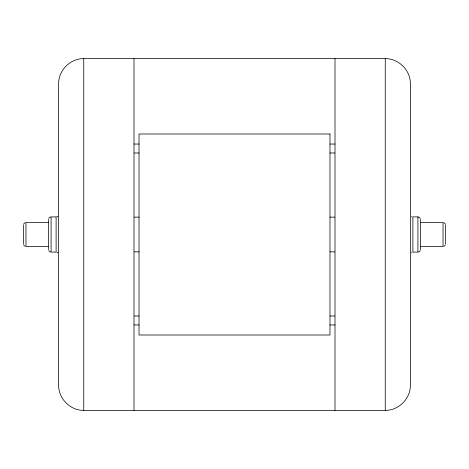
<?xml version="1.0" encoding="UTF-8"?>
<svg xmlns="http://www.w3.org/2000/svg" width="469" height="469" viewBox="0 0 469 469"><rect width="100%" height="100%" fill="white"/><g stroke="black" fill="none" stroke-linecap="round" stroke-linejoin="round"><path stroke-width="0.7" d="M23.626 224.03L25.039 222.617M48.753 218.501L49.309 217.651L50.629 216.954M420.247 250.499L419.691 251.349L418.371 252.046M445.374 244.97L443.961 246.383M57.886 216.174L57.036 216.737M411.512 252.498L411.964 252.263M83.752 58.625C70.327 58.426 58.426 70.321 58.625 83.752L58.625 385.248C58.426 398.679 70.327 410.574 83.752 410.375L385.248 410.375C398.673 410.574 410.574 398.679 410.375 385.248L410.375 83.752C410.574 70.321 398.673 58.426 385.248 58.625L83.752 58.625L83.752 410.375M133.999 144.047L139.023 144.047M329.977 144.047L335.001 144.047M134.316 152.988L139.023 152.988M329.977 152.988L334.684 152.988M134.316 217.147L139.023 217.147M329.977 217.147L334.684 217.147M48.577 222.441L25.965 222.441L25.965 246.559L48.577 246.559M420.423 222.441L443.035 222.441L443.035 246.559L420.423 246.559M134.316 251.853L139.023 251.853M329.977 251.853L334.684 251.853M134.316 316.012L139.023 316.012M329.977 316.012L334.684 316.012M133.999 324.953L139.023 324.953M329.977 324.953L335.001 324.953M418.371 216.954L419.691 217.651L420.247 218.501M50.629 252.046L49.309 251.349L48.753 250.499M443.961 222.617L445.374 224.03M411.512 216.502L411.964 216.737M57.036 252.263L57.886 252.826M25.039 246.383L23.626 244.97M445.55 224.95L445.55 244.05M420.423 219.428L420.423 249.572M385.248 58.625L385.248 410.375M335.001 58.625L335.001 410.375M133.999 58.625L133.999 410.375M48.577 219.428L48.577 249.572M23.45 224.95L23.45 244.05M329.977 133.999L139.023 133.999L139.023 335.001L329.977 335.001L329.977 133.999M56.11 216.913L51.086 216.913L51.086 252.082L56.11 252.088L56.11 216.918M417.914 216.913L412.89 216.913L412.89 252.082L417.914 252.088L417.914 216.918"/></g></svg>
